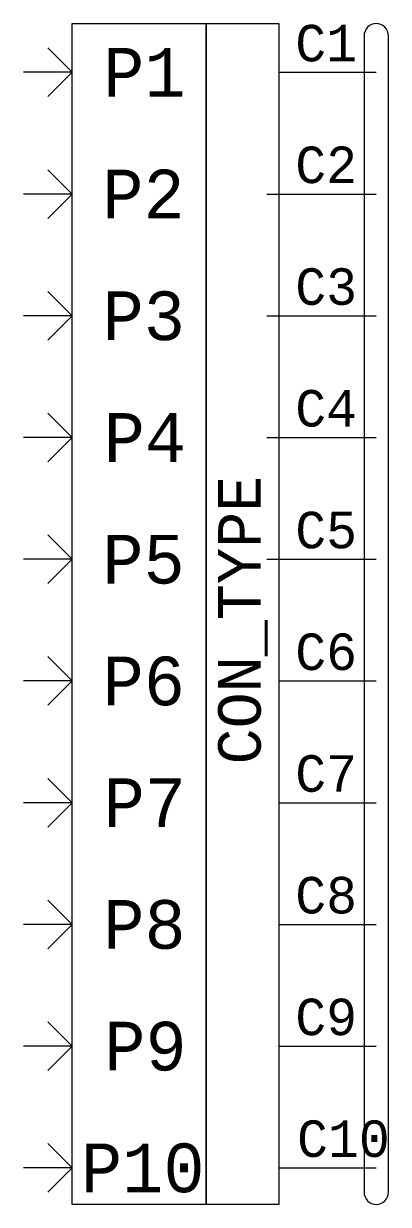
# Model space of a CAD drawing. Header units: millimetres. Extents: x 0 to 15, y -46.5 to 2.
import ezdxf
from ezdxf.enums import TextEntityAlignment as Align

# ---------------------------------------------------------------- set-up
doc = ezdxf.new("R2010")
doc.units = ezdxf.units.MM
doc.header["$LTSCALE"] = 0.5
doc.header["$MEASUREMENT"] = 0
for name, color, linetype in [('AV-CABL', 4, 'CONTINUOUS'), ('AV-CONN', 105, 'CONTINUOUS'), ('AV-TEXT', 50, 'CONTINUOUS')]:
    doc.layers.add(name, color=color, linetype=linetype)
doc.styles.add('CURT STANDARD', font='consola.ttf')

msp = doc.modelspace()

# ---------------------------------------------------------------- linework, layer by layer
at = {"layer": 'AV-CABL'}
for p, q in [((2, 0), (1, 1)), ((2, 0), (0, 0)), ((2, 0), (1, -1)), ((10.5, 0), (14.5, 0)), ((2, -5), (1, -4)), ((2, -5), (0, -5)), ((2, -5), (1, -6)), ((10, -5), (14.5, -5)), ((2, -10), (1, -9)), ((2, -10), (0, -10)), ((2, -10), (1, -11)), ((10, -10), (14.5, -10)), ((2, -15), (1, -14)), ((2, -15), (0, -15)), ((2, -15), (1, -16)), ((10, -15), (14.5, -15)), ((2, -20), (1, -19)), ((2, -20), (0, -20)), ((2, -20), (1, -21)), ((10, -20), (14.5, -20)), ((2, -25), (1, -24)), ((2, -25), (0, -25)), ((2, -25), (1, -26)), ((10.5, -25), (14.5, -25)), ((2, -30), (1, -29)), ((2, -30), (0, -30)), ((2, -30), (1, -31)), ((10.5, -30), (14.5, -30)), ((2, -35), (1, -34)), ((2, -35), (0, -35)), ((2, -35), (1, -36)), ((10.5, -35), (14.5, -35)), ((2, -40), (1, -39)), ((2, -40), (0, -40)), ((2, -40), (1, -41)), ((10.5, -40), (14.5, -40)), ((2, -45), (1, -44)), ((2, -45), (0, -45)), ((2, -45), (1, -46)), ((10.5, -45), (14.5, -45))]:
    msp.add_line(p, q, dxfattribs=at)
msp.add_lwpolyline([(14.5, 2), (14.5, 2, 0.414214), (14, 1.5), (14, -46, 0.414214), (14.5, -46.5), (14.5, -46.5, 0.414214), (15, -46), (15, 1.5, 0.414214)], format="xyb", close=True, dxfattribs=at)
at = {"layer": 'AV-CONN'}
for points in [[(2, 2), (7.5, 2), (7.5, -46.5), (2, -46.5)], [(7.5, 2), (10.5, 2), (10.5, -46.5), (7.5, -46.5)]]:
    msp.add_lwpolyline(points, close=True, dxfattribs=at)

# ---------------------------------------------------------------- texts
at = {"layer": 'AV-TEXT', "style": 'CURT STANDARD'}
for tag, p in [('C1', (11.169, 0)), ('C2', (11.169, -5)), ('C3', (11.169, -10)), ('C4', (11.169, -15)), ('C5', (11.169, -20)), ('C6', (11.169, -25)), ('C7', (11.169, -30)), ('C8', (11.169, -35)), ('C9', (11.169, -40)), ('C10', (11.243, -45))]:
    msp.add_attdef(tag, text='', height=1.5, dxfattribs=at).set_placement(p, align=Align.BOTTOM_LEFT)
for tag, text, p in [('P1', '1', (4.964, 0)), ('P2', '2', (4.929, -5)), ('P3', '3', (4.941, -10)), ('P4', '4', (4.988, -15)), ('P5', '5', (4.932, -20)), ('P6', '6', (4.941, -25)), ('P7', '7', (4.985, -30)), ('P8', '8', (4.971, -35)), ('P9', '9', (5.011, -40)), ('P10', '10', (4.901, -45))]:
    msp.add_attdef(tag, text=text, height=2, dxfattribs=at).set_placement(p, align=Align.MIDDLE_CENTER)
msp.add_attdef('CON_TYPE', text='TRRS', height=1.75, rotation=90, dxfattribs=at).set_placement((9.75, -22.5), align=Align.CENTER)

doc.saveas('drawing.dxf')
